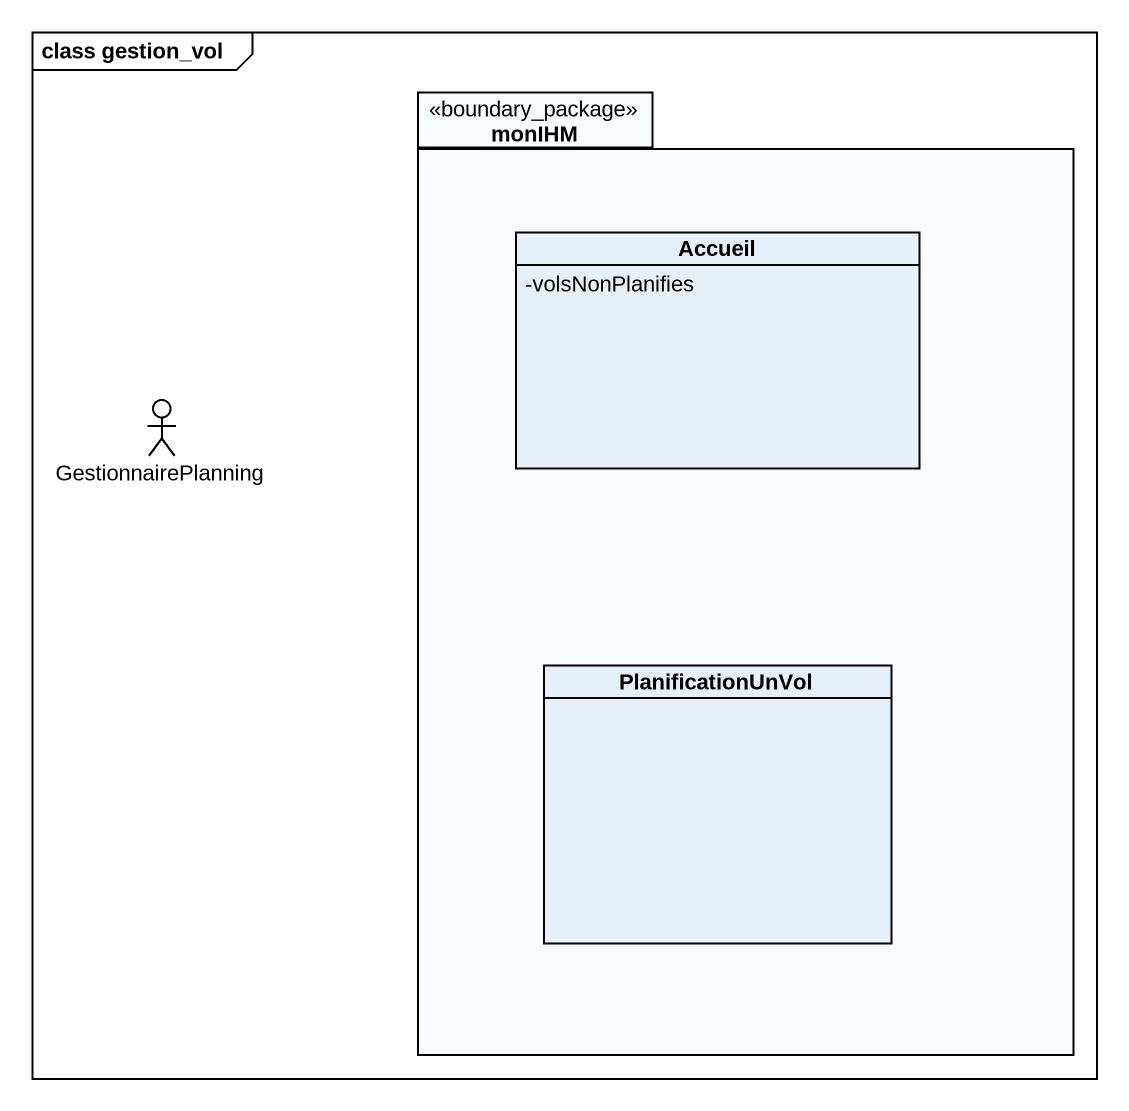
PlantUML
@startuml
mainframe class gestion_vol
allowmixing
hide circle
hide empty members
skinparam classAttributeIconSize 0
package monIHM <<boundary_package>> {
  class Accueil {
    -volsNonPlanifies
  }
  class PlanificationUnVol
}
actor GestionnairePlanning
@enduml
